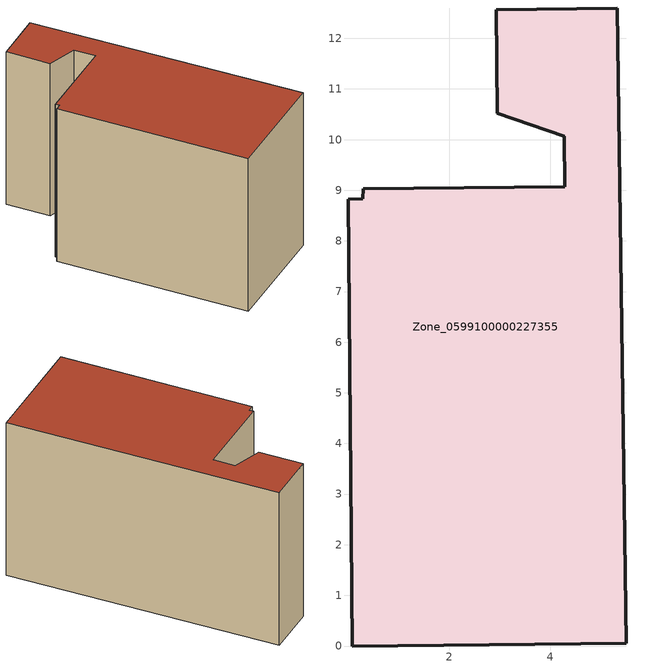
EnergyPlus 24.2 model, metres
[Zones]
Zone_0599100000227355
 floor ground (C_G): 0.3,8.84 0.3,9.03 4.28,9.07 4.27,10.07 2.95,10.52 2.93,12.57 5.32,12.6 5.5,0.05 0.08,0 0,8.83 z0
 wall outside (C_F): 5.5,0.05 5.32,12.6 2.93,12.57 2.95,10.52 4.27,10.07 4.28,9.07 0.3,9.03 0.3,8.84 0,8.83 0.08,0 5.5,0.05 z0:7.68
 roof outside (C_R): 0.3,9.03 0.3,8.84 0,8.83 0.08,0 5.5,0.05 5.32,12.6 2.93,12.57 2.95,10.52 4.27,10.07 4.28,9.07 z7.68
[BUILDING]
Pand.0599100000227355: North Axis=0; Terrain=City; Loads Convergence Tolerance Value=0.04; Temperature Convergence Tolerance Value=0.4; Solar Distribution=FullExterior; Maximum Number of Warmup Days=25; Minimum Number of Warmup Days=1
[Site:Location]
Rotterdam.The.Hague.AP_ZH_NLD Design_Conditions: Latitude=51.96; Longitude=4.45; Time Zone=1; Elevation=-4.5
[SITE:GROUNDTEMPERATURE:BUILDINGSURFACE]
18, 18, 18, 18, 18, 18, 18, 18, 18, 18, 18, 18
[MATERIAL] Thermal Absorptance=0.9; Solar Absorptance=0.7; Visible Absorptance=0.7
Name | Roughness | Thickness | Conductivity | Density | Specific Heat
G.TC.1975-1991 | MediumSmooth | 0.15 | 0.288461 | 540 | 1210
F.TC.1975-1991 | Rough | 0.3 | 0.230769 | 1920 | 840
R.TC.1975-1991 | MediumRough | 0.2 | 0.153846 | 1500 | 1000
[CONSTRUCTION]
C_G: G.TC.1975-1991
C_F: F.TC.1975-1991
C_R: R.TC.1975-1991
[ZONE]
Zone_0599100000227355: Type=1; Multiplier=1; Ceiling Height=Autocalculate; Volume=Autocalculate; Floor Area=autocalculate; Part of Total Floor Area=Yes
[ZONEINFILTRATION:DESIGNFLOWRATE]
Infil_Zone_0599100000227355: Zone or ZoneList or Space or SpaceList=Zone_0599100000227355; Schedule=AlwaysOn; Design Flow Rate Calculation Method=Flow/Area; Flow Rate per Floor Area=0.003; Constant Term Coefficient=1; Temperature Term Coefficient=0; Velocity Term Coefficient=0; Velocity Squared Term Coefficient=0
[HVACTEMPLATE:ZONE:IDEALLOADSAIRSYSTEM]
Zone_0599100000227355: Maximum Heating Supply Air Temperature=50; Minimum Cooling Supply Air Temperature=13; Maximum Heating Supply Air Humidity Ratio=0.0156; Minimum Cooling Supply Air Humidity Ratio=0.0077; Heating Limit=NoLimit; Cooling Limit=NoLimit; Dehumidification Control Type=ConstantSensibleHeatRatio; Cooling Sensible Heat Ratio=0.7; Dehumidification Setpoint=60; Humidification Control Type=None; Humidification Setpoint=30; Outdoor Air Method=None; Outdoor Air Flow Rate per Person=0.00944; Outdoor Air Flow Rate per Zone Floor Area=0; Outdoor Air Flow Rate per Zone=0; Demand Controlled Ventilation Type=None; Outdoor Air Economizer Type=NoEconomizer; Heat Recovery Type=None; Sensible Heat Recovery Effectiveness=0.7; Latent Heat Recovery Effectiveness=0.65
[ZONECONTROL:THERMOSTAT]
ThermostatControl_Zone_0599100000227355: Zone or ZoneList=Zone_0599100000227355; Control Type Schedule=DualSetpointControlType; Control 1=Thermostat_Zone_0599100000227355; Temperature Difference Between Cutout And Setpoint=0
[THERMOSTATSETPOINT:DUALSETPOINT]
Thermostat_Zone_0599100000227355: Heating Setpoint Temperature Schedule=HeatingSetpoint_Zone_0599100000227355; Cooling Setpoint Temperature Schedule=CoolingSetpoint_Zone_0599100000227355
[SCHEDULE:COMPACT]
HeatingSetpoint_Zone_0599100000227355: Through: 12/31, For: AllDays, Until: 24:00, 21
CoolingSetpoint_Zone_0599100000227355: Through: 12/31, For: AllDays, Until: 24:00, 24
DualSetpointControlType: Through: 12/31, For: AllDays, Until: 24:00, 4
AlwaysOn: Through: 12/31, For: AllDays, Until: 24:00, 1
